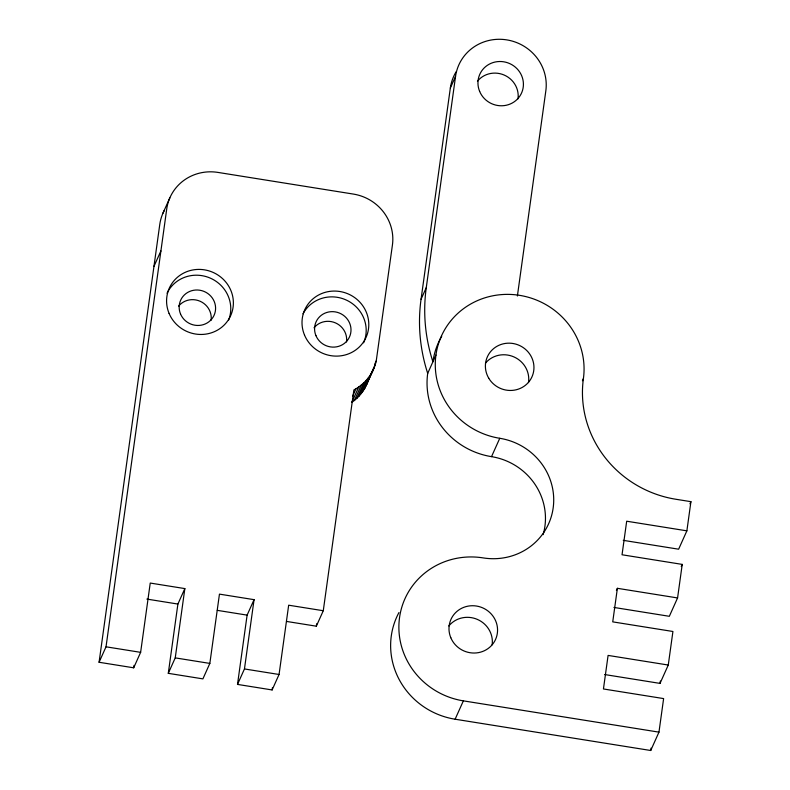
<?xml version="1.0" encoding="UTF-8"?>
<svg xmlns="http://www.w3.org/2000/svg" width="790" height="790" viewBox="0 0 790 790"><rect width="100%" height="100%" fill="white"/><g stroke="black" fill="none" stroke-linecap="round" stroke-linejoin="round"><path stroke-width="1.19" d="M99.076 662.267L106.028 646.812L166.73 208.955A45.84 44.043 24.2 0 1 217.931 172.408L353.347 194.073A45.84 44.043 24.2 0 1 392.423 245.048L376.247 360.882C373.64 373.315 365.079 384.068 353.881 389.934L323.278 610.729L288.666 605.199L279.058 674.482L272.115 689.947L237.504 684.407L244.456 668.952L254.064 599.659L219.452 594.129L209.844 663.412L202.902 678.877L168.29 673.337L175.242 657.882L184.85 588.59L150.238 583.06L140.63 652.343L133.688 667.807L99.076 662.267L159.778 224.409A45.84 44.043 24.2 0 1 164.389 210.229M133.688 667.807L134.024 665.377M168.29 673.337L177.898 604.054L184.85 588.59M237.504 684.407L247.112 615.124L254.064 599.659M272.115 689.947L272.451 687.517M286.494 621.424L316.326 626.194L316.662 623.754M543.135 534.633A62.657 60.198 24.2 0 0 491.518 456.65A74.872 71.939 24.2 0 1 427.696 373.384A175.173 168.31 24.2 0 1 421.05 299.262L450.34 88.016A45.84 44.043 24.2 0 1 456.097 71.821M441.709 336.343A74.872 71.939 24.2 0 0 432.9 361.79A175.173 168.31 24.2 0 1 426.264 287.669L455.544 76.423A45.84 44.043 24.2 0 1 506.755 39.875A45.84 44.043 24.2 0 1 545.831 90.86L517.391 296.003M427.696 373.384L435.942 355.026A74.872 71.939 24.2 0 1 519.583 295.341A74.872 71.939 24.2 0 1 583.405 378.608A108.497 104.241 24.2 0 0 675.875 499.26L690.924 501.67L686.875 530.841L626.687 521.212L622.036 554.768L682.224 564.396L677.573 597.941L617.385 588.313L612.734 621.868L672.922 631.487L668.271 665.042L660.025 683.399L604.656 674.542M398.93 612.576A74.872 71.939 24.2 0 0 455.119 719.216L650.723 750.5L651.049 748.1M660.025 683.399L660.351 681M650.723 750.5L658.969 732.142L663.62 698.587L603.442 688.969L608.093 655.414L668.271 665.042M368.505 379.457C365.76 388.71 359.756 396.906 351.817 402.387L358.769 386.922M162.888 213.33L169.83 197.875M153.951 266.408L160.903 250.953M450.34 88.016L455.544 76.423M352.557 396.402L356.033 388.67M354.404 400.451L361.356 384.987M356.833 398.338L363.785 382.874M359.094 396.047L366.047 380.582M361.178 393.598L368.12 378.134M374.756 364.2L376.247 360.882M363.064 391.001L370.016 375.546M364.012 389.47L375.447 363.993M364.743 388.275L374.421 367.024M366.224 385.431L373.166 369.977M421.05 299.262L426.264 287.669M316.326 626.194L323.278 610.729M491.518 456.65L499.764 438.292A74.872 71.939 24.2 0 1 435.942 355.026M582.428 380.77L583.405 378.608M455.119 719.216L463.365 700.858A74.872 71.939 24.2 0 1 399.543 617.582A74.872 71.939 24.2 0 1 483.184 557.908A62.657 60.198 24.2 0 0 553.168 507.96A62.657 60.198 24.2 0 0 499.764 438.292M616.417 590.476L617.385 588.313M689.956 503.832L690.924 501.67M686.875 530.841L678.63 549.198L623.251 540.34M681.257 566.549L682.224 564.396M677.573 597.941L669.327 616.299L613.949 607.441M146.871 599.087L177.898 604.054M217.28 610.354L247.112 615.124M463.365 700.858L658.969 732.142M106.028 646.812L140.63 652.343M175.242 657.882L209.844 663.412M244.456 668.952L279.058 674.482M448.829 625.966A24.451 23.493 24.2 0 1 477.417 619.429A24.451 23.493 24.2 0 1 492.14 644.828M477.476 81.192A22.88 21.982 24.2 0 1 504.227 75.07A22.88 21.982 24.2 0 1 518.003 98.839M485.445 363.153A24.451 23.493 24.2 0 1 514.132 357.001A24.451 23.493 24.2 0 1 528.49 382.597M314.025 327.801A18.338 17.617 24.2 0 1 335.464 322.893A18.338 17.617 24.2 0 1 346.504 341.942M178.609 306.135A18.338 17.617 24.2 0 1 200.048 301.227A18.338 17.617 24.2 0 1 211.088 320.276M167.046 293.218A33.614 32.301 24.2 0 1 210.239 278.1A33.614 32.301 24.2 0 1 228.656 320.039M303.014 313.798A33.614 32.301 24.2 0 1 346.79 300.279A33.614 32.301 24.2 0 1 363.617 342.811M450.804 637.718A24.451 23.493 24.2 0 0 492.506 644.383A24.451 23.493 24.2 0 0 476.508 606.039A24.451 23.493 24.2 0 0 450.804 637.718M479.658 91.442A22.88 21.982 24.2 0 0 518.684 97.684A22.88 21.982 24.2 0 0 503.714 61.798A22.88 21.982 24.2 0 0 479.658 91.442M488.753 378.222A24.451 23.493 24.2 0 0 530.821 379.062A24.451 23.493 24.2 0 0 509.441 343.166A24.451 23.493 24.2 0 0 488.753 378.222M315.941 335.641A18.338 17.617 24.2 0 0 347.215 340.638A18.338 17.617 24.2 0 0 335.217 311.882A18.338 17.617 24.2 0 0 315.941 335.641M180.525 313.976A18.338 17.617 24.2 0 0 211.799 318.982A18.338 17.617 24.2 0 0 199.801 290.226A18.338 17.617 24.2 0 0 180.525 313.976M169.08 313.393A33.614 32.301 24.2 0 0 226.424 322.557A33.614 32.301 24.2 0 0 204.422 269.834A33.614 32.301 24.2 0 0 169.08 313.393M304.506 335.049A33.614 32.301 24.2 0 0 361.84 344.223A33.614 32.301 24.2 0 0 339.848 291.5A33.614 32.301 24.2 0 0 304.506 335.049"/></g></svg>
